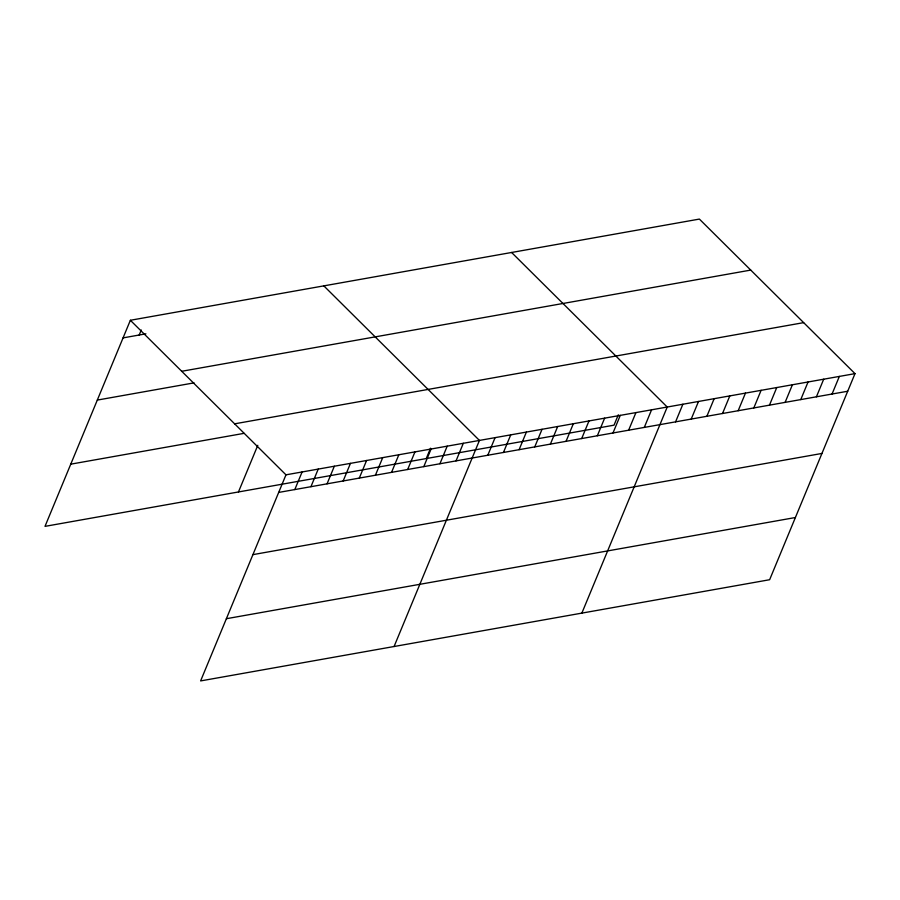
<?xml version="1.0" encoding="UTF-8"?>
<svg xmlns="http://www.w3.org/2000/svg" width="900" height="900" viewBox="0 0 900 900"><rect width="100%" height="100%" fill="white"/><g stroke="black" fill="none" stroke-linecap="round" stroke-linejoin="round"><path stroke-width="1.35" d="M855 373.635L285.975 474.829L200.61 680.918L769.635 579.724L855 373.635L699.39 219.083L130.365 320.276L45 526.365L614.025 425.171L618.322 414.799M139.196 335.014L141.278 329.985M238.466 491.951L257.794 445.309M294.806 489.566L302.096 471.96M310.928 486.697L318.218 469.103M327.049 483.829L334.339 466.234M343.17 480.96L350.46 463.365M359.291 478.103L366.581 460.496M375.412 475.234L382.714 457.627M391.545 472.365L398.835 454.759M407.666 469.496L414.956 451.89M426.251 458.561L430.537 448.2M423.787 466.627L431.077 449.032M439.909 463.759L447.199 446.164M456.03 460.89L463.32 443.295M394.076 646.515L479.441 440.426L323.831 285.874M487.8 455.243L495.09 437.647M503.449 452.464L510.739 434.858M519.097 449.685L526.387 432.079M534.746 446.895L542.036 429.3M550.395 444.116L557.685 426.51M566.044 441.326L573.334 423.731M581.692 438.548L588.982 420.941M597.341 435.769L604.631 418.162M612.99 432.979L620.28 415.384M628.639 430.2L635.929 412.594M644.288 427.421L651.577 409.815M581.861 613.114L667.226 407.036L511.605 252.472M675.574 421.853L682.875 404.246M691.222 419.062L698.512 401.468M706.871 416.284L714.161 398.678M722.52 413.505L729.81 395.899M738.169 410.715L745.459 393.12M753.817 407.936L761.107 390.33M769.466 405.157L776.756 387.551M785.115 402.368L792.405 384.772M800.764 399.589L808.054 381.983M816.413 396.81L823.702 379.204M832.061 394.02L839.351 376.425M123.075 337.882L145.912 333.821M181.71 371.284L750.735 270.09M97.312 400.084L194.04 382.871M234.619 423.832L803.644 322.639M70.763 464.164L244.08 433.339M278.685 492.435L847.71 391.241M252.922 554.636L821.947 453.442M226.373 618.716L795.398 517.523M130.365 320.276L285.975 474.829"/></g></svg>
